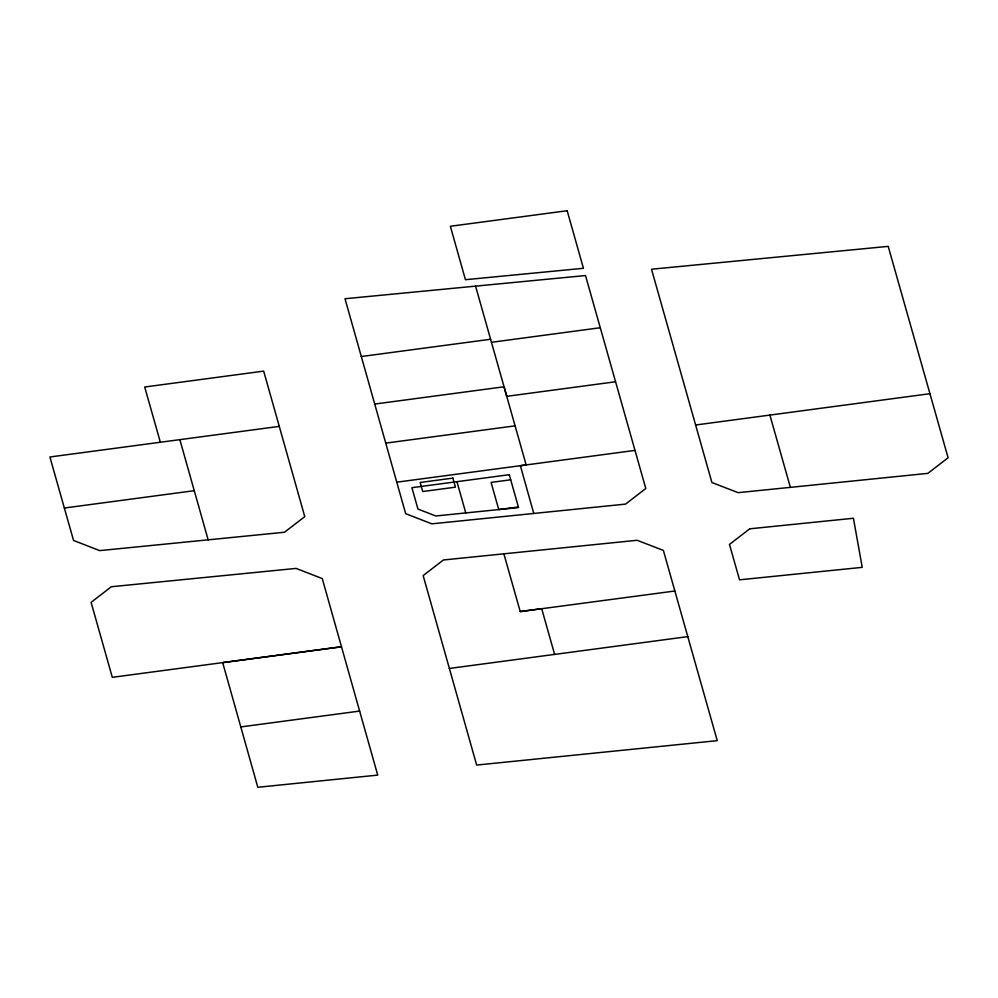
<?xml version="1.0" encoding="UTF-8"?>
<svg xmlns="http://www.w3.org/2000/svg" width="998" height="998" viewBox="0 0 998 998"><rect width="100%" height="100%" fill="white"/><g stroke="black" fill="none" stroke-linecap="round" stroke-linejoin="round"><path stroke-width="1.5" d="M491.465 342.302L600.272 327.731M374.737 404.053L504.04 386.787L526.158 464.931L396.767 482.184L345.009 298.739L585.502 275.535L645.793 488.509L625.546 504.115L431.86 523.838L405.687 513.683L396.767 482.184M615.566 381.76L506.747 396.331L475.572 286.139M385.764 443.124L515.118 425.847M695.618 425.011L929.949 393.699M635.002 450.385L520.37 465.704L533.78 513.471M503.865 553.815L520.232 611.574L541.702 608.693L554.614 654.401M449.349 668.46L687.784 636.624L717.25 740.653L476.657 765.067L423.164 575.584L443.399 559.978L637.136 540.28L663.371 550.409L687.784 636.624M361.313 356.523L490.617 339.258M279.265 426.383L49.9 456.984L73.54 540.442L99.663 550.622L284.48 532.246L304.764 516.665L263.672 371.119L144.698 387.012L160.354 442.251M64.359 508.019L194.273 490.679M510.702 479.801L491.091 482.408L498.763 509.566L518.374 506.959M520.232 611.574L674.835 591.016M240.78 726.931L359.629 711.075L377.718 775.109L257.808 787.272L222.679 662.622L341.503 646.766L112.3 677.33L91.105 602.343L111.352 586.737L296.069 568.411L322.254 578.566L359.629 711.075M790.366 487.361L927.853 473.364L948.1 457.758L888.208 246.369L651.507 269.223L711.911 482.521L738.146 492.663L790.366 487.361L769.895 415.081M456.947 481.672L465.779 512.935M179.852 439.656L208.158 539.843M749.735 528.815L729.488 544.421L739.53 579.826L862.235 567.351L853.427 518.261L749.735 528.815M567.163 210.728L450.372 226.272L465.43 279.702L583.431 268.3L567.163 210.728M452.867 478.117L420.17 482.471L422.728 491.527L455.425 487.174L452.867 478.117M509.267 474.699L411.912 487.685L417.95 509.055L435.789 515.978L518.548 507.558L509.267 474.699"/></g></svg>
